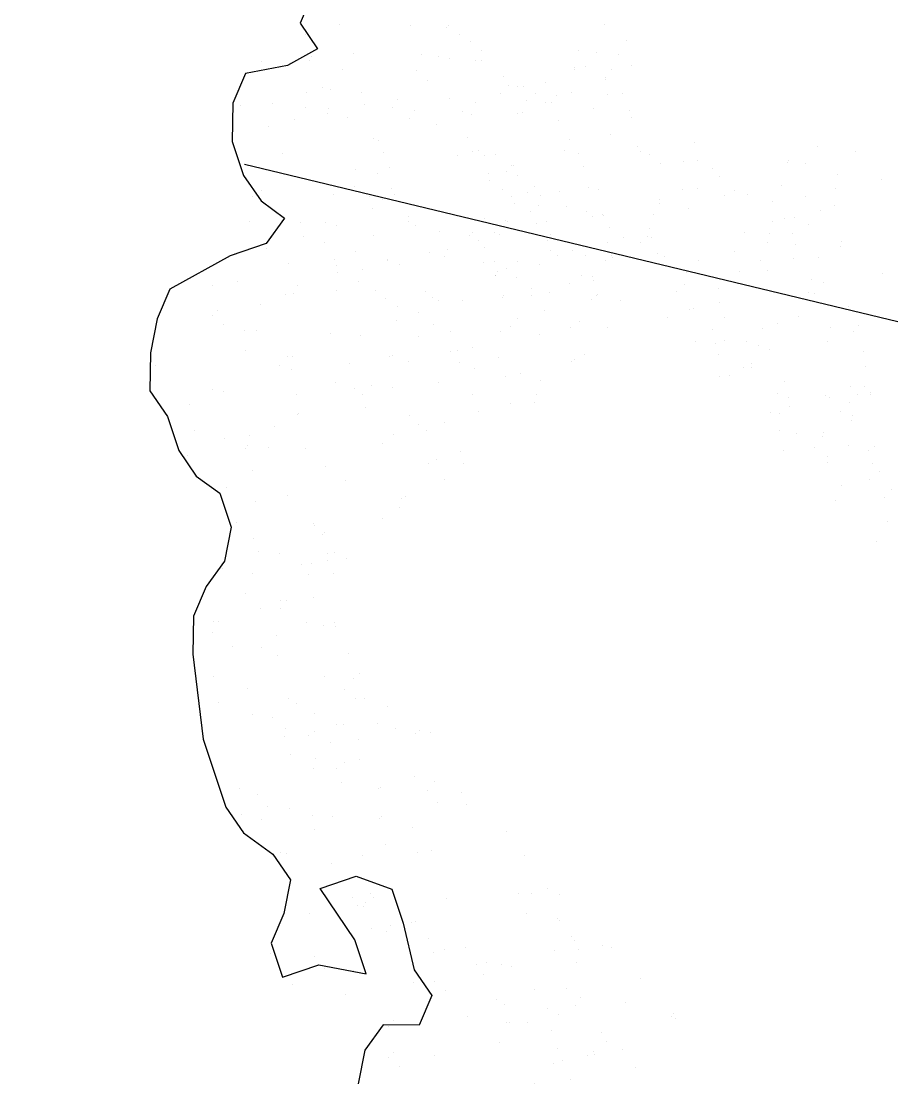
# Model space of a CAD drawing. Extents: x 671027 to 671614, y 802418 to 802669.
# Drawn here: x 671341.767 to 671342.807, y 802538.891 to 802540.161 of the extents above; entities that cross this region are included whole.
import ezdxf

# ---------------------------------------------------------------- set-up
doc = ezdxf.new("R2010")
doc.units = 0
for name, color, linetype in [('drip line', 7, 'Continuous'), ('fetcs malty hade', 8, 'Continuous'), ('shrubs-Gc', 7, 'Continuous')]:
    doc.layers.add(name, color=color, linetype=linetype)
pattern_1 = [(90, (0, 0), (-0.5, 0), [])]

# ---------------------------------------------------------------- blocks, each defined once
blk = doc.blocks.new('wt')
at = {"layer": 'fetcs malty hade', "color": 0}
for p, q in [((-0.18048, 0.85836, -0.01022), (-0.15742, 0.86549, -0.01022)), ((-0.15742, 0.86549, -0.01022), (-0.13093, 0.86884, -0.01022)), ((-0.14797, 0.86317, -0.01022), (-0.14797, 0.86317, -0.01022)), ((-0.13093, 0.86884, -0.01022), (-0.11182, 0.85861, -0.01022)), ((-0.20011, 0.84746, -0.01022), (-0.18048, 0.85836, -0.01022)), ((-0.11182, 0.85861, -0.01022), (-0.0873, 0.85328, -0.01022)), ((0.02893, 0.85532, -0.01022), (0.05542, 0.85866, -0.01022)), ((0.05542, 0.85866, -0.01022), (0.11525, 0.85779, -0.01022)), ((0.11525, 0.85779, -0.01022), (0.16428, 0.84713, -0.01022)), ((-0.0873, 0.85328, -0.01022), (-0.06819, 0.84305, -0.01022)), ((0.0093, 0.84441, -0.01022), (0.02893, 0.85532, -0.01022)), ((-0.21883, 0.80295, -0.01022), (-0.20011, 0.84746, -0.01022)), ((-0.1183, 0.8422, -0.01022), (-0.1183, 0.8422, -0.01022)), ((-0.08306, 0.84729, -0.01022), (-0.08306, 0.84729, -0.01022)), ((-0.06819, 0.84305, -0.01022), (-0.05449, 0.82792, -0.01022)), ((-0.00691, 0.82972, -0.01022), (0.0093, 0.84441, -0.01022)), ((0.0341, 0.84171, -0.01022), (0.0341, 0.84171, -0.01022)), ((0.04191, 0.84353, -0.01022), (0.04191, 0.84353, -0.01022)), ((0.07256, 0.84594, -0.01022), (0.07256, 0.84594, -0.01022)), ((0.09072, 0.84425, -0.01022), (0.09072, 0.84425, -0.01022)), ((0.16428, 0.84713, -0.01022), (0.18339, 0.8369, -0.01022)), ((-0.10014, 0.84051, -0.01022), (-0.10014, 0.84051, -0.01022)), ((0.03436, 0.83808, -0.01022), (0.03436, 0.83808, -0.01022)), ((0.15232, 0.83616, -0.01022), (0.15232, 0.83616, -0.01022)), ((0.17033, 0.83669, -0.01022), (0.17033, 0.83669, -0.01022)), ((0.18339, 0.8369, -0.01022), (0.20052, 0.81799, -0.01022)), ((-0.05449, 0.82792, -0.01022), (-0.02998, 0.82259, -0.01022)), ((-0.02998, 0.82259, -0.01022), (-0.00691, 0.82972, -0.01022)), ((-0.0021, 0.83138, -0.01022), (-0.0021, 0.83138, -0.01022)), ((0.05335, 0.83045, -0.01022), (0.05335, 0.83045, -0.01022)), ((0.24269, 0.81489, -0.01022), (0.26233, 0.8258, -0.01022)), ((0.26233, 0.8258, -0.01022), (0.28684, 0.82047, -0.01022)), ((0.26974, 0.82694, -0.01022), (0.26974, 0.82694, -0.01022)), ((-0.17846, 0.81986, -0.01022), (-0.17846, 0.81986, -0.01022)), ((-0.12738, 0.82502, -0.01022), (-0.12738, 0.82502, -0.01022)), ((-0.09193, 0.82084, -0.01022), (-0.09193, 0.82084, -0.01022)), ((-0.05802, 0.82263, -0.01022), (-0.05802, 0.82263, -0.01022)), ((0.08359, 0.82341, -0.01022), (0.08359, 0.82341, -0.01022)), ((0.10174, 0.82172, -0.01022), (0.10174, 0.82172, -0.01022)), ((0.15818, 0.824, -0.01022), (0.15818, 0.824, -0.01022)), ((0.17519, 0.82364, -0.01022), (0.17519, 0.82364, -0.01022)), ((0.28684, 0.82047, -0.01022), (0.28091, 0.79443, -0.01022)), ((-0.1996, 0.8173, -0.01022), (-0.1996, 0.8173, -0.01022)), ((-0.18145, 0.81561, -0.01022), (-0.18145, 0.81561, -0.01022)), ((-0.17139, 0.81287, -0.01022), (-0.17139, 0.81287, -0.01022)), ((-0.12501, 0.81789, -0.01022), (-0.12501, 0.81789, -0.01022)), ((-0.03308, 0.81828, -0.01022), (-0.03308, 0.81828, -0.01022)), ((0.00366, 0.81135, -0.01022), (0.00366, 0.81135, -0.01022)), ((0.01733, 0.81789, -0.01022), (0.01733, 0.81789, -0.01022)), ((0.16725, 0.81804, -0.01022), (0.16725, 0.81804, -0.01022)), ((0.19978, 0.81259, -0.01022), (0.19978, 0.81259, -0.01022)), ((0.20052, 0.81799, -0.01022), (0.21963, 0.80776, -0.01022)), ((0.21963, 0.80776, -0.01022), (0.24269, 0.81489, -0.01022)), ((0.29261, 0.81442, -0.01022), (0.29261, 0.81442, -0.01022)), ((-0.0857, 0.80489, -0.01022), (-0.0857, 0.80489, -0.01022)), ((-0.08341, 0.80648, -0.01022), (-0.08341, 0.80648, -0.01022)), ((-0.04611, 0.80355, -0.01022), (-0.04611, 0.80355, -0.01022)), ((-0.02067, 0.80814, -0.01022), (-0.02067, 0.80814, -0.01022)), ((-0.01111, 0.80549, -0.01022), (-0.01111, 0.80549, -0.01022)), ((0.02842, 0.80806, -0.01022), (0.02842, 0.80806, -0.01022)), ((0.05588, 0.81022, -0.01022), (0.05588, 0.81022, -0.01022)), ((0.10533, 0.80836, -0.01022), (0.10533, 0.80836, -0.01022)), ((0.20126, 0.80865, -0.01022), (0.20126, 0.80865, -0.01022)), ((-0.22476, 0.77692, -0.01022), (-0.21883, 0.80295, -0.01022)), ((-0.22001, 0.79953, -0.01022), (-0.22001, 0.79953, -0.01022)), ((-0.20018, 0.79956, -0.01022), (-0.20018, 0.79956, -0.01022)), ((-0.16595, 0.79854, -0.01022), (-0.16595, 0.79854, -0.01022)), ((-0.15196, 0.79938, -0.01022), (-0.15196, 0.79938, -0.01022)), ((-0.09246, 0.8029, -0.01022), (-0.09246, 0.8029, -0.01022)), ((-0.06755, 0.8032, -0.01022), (-0.06755, 0.8032, -0.01022)), ((0.04861, 0.79932, -0.01022), (0.04861, 0.79932, -0.01022)), ((0.06253, 0.79995, -0.01022), (0.06253, 0.79995, -0.01022)), ((0.11412, 0.80008, -0.01022), (0.11412, 0.80008, -0.01022)), ((0.11942, 0.80084, -0.01022), (0.11942, 0.80084, -0.01022)), ((0.13227, 0.7984, -0.01022), (0.13227, 0.7984, -0.01022)), ((0.17024, 0.80329, -0.01022), (0.17024, 0.80329, -0.01022)), ((0.24455, 0.7973, -0.01022), (0.24455, 0.7973, -0.01022)), ((0.27507, 0.79684, -0.01022), (0.27507, 0.79684, -0.01022)), ((-0.34442, 0.77866, -0.01022), (-0.32479, 0.78957, -0.01022)), ((-0.32479, 0.78957, -0.01022), (-0.2983, 0.79291, -0.01022)), ((-0.2983, 0.79291, -0.01022), (-0.27378, 0.78758, -0.01022)), ((-0.16501, 0.78992, -0.01022), (-0.16501, 0.78992, -0.01022)), ((-0.08275, 0.79034, -0.01022), (-0.08275, 0.79034, -0.01022)), ((-0.00811, 0.79073, -0.01022), (-0.00811, 0.79073, -0.01022)), ((0.02486, 0.7892, -0.01022), (0.02486, 0.7892, -0.01022)), ((0.02496, 0.79368, -0.01022), (0.02496, 0.79368, -0.01022)), ((0.03049, 0.79408, -0.01022), (0.03049, 0.79408, -0.01022)), ((0.09323, 0.79574, -0.01022), (0.09323, 0.79574, -0.01022)), ((0.0977, 0.79032, -0.01022), (0.0977, 0.79032, -0.01022)), ((0.28091, 0.79443, -0.01022), (0.29066, 0.76195, -0.01022)), ((0.28414, 0.79088, -0.01022), (0.28414, 0.79088, -0.01022)), ((-0.32286, 0.78418, -0.01022), (-0.32286, 0.78418, -0.01022)), ((0, 0, -0.01022), (-0.2813, 0.78617, -0.01022)), ((-0.27378, 0.78758, -0.01022), (-0.25467, 0.77735, -0.01022)), ((-0.25833, 0.78309, -0.01022), (-0.25833, 0.78309, -0.01022)), ((-0.24097, 0.78688, -0.01022), (-0.24097, 0.78688, -0.01022)), ((-0.18265, 0.78518, -0.01022), (-0.18265, 0.78518, -0.01022)), ((-0.09691, 0.78467, -0.01022), (-0.09691, 0.78467, -0.01022)), ((0.12056, 0.78418, -0.01022), (0.12056, 0.78418, -0.01022)), ((0.14395, 0.78322, -0.01022), (0.14395, 0.78322, -0.01022)), ((0.17643, 0.78754, -0.01022), (0.17643, 0.78754, -0.01022)), ((0.18635, 0.78698, -0.01022), (0.18635, 0.78698, -0.01022)), ((0.22793, 0.78774, -0.01022), (0.222, 0.76171, -0.01022)), ((0.26615, 0.76729, -0.01022), (0.22793, 0.78774, -0.01022)), ((-0.34693, 0.74885, -0.01022), (-0.34442, 0.77866, -0.01022)), ((-0.26158, 0.77626, -0.01022), (-0.26158, 0.77626, -0.01022)), ((-0.25467, 0.77735, -0.01022), (-0.24097, 0.76223, -0.01022)), ((-0.24097, 0.76223, -0.01022), (-0.22476, 0.77692, -0.01022)), ((-0.22102, 0.77693, -0.01022), (-0.22102, 0.77693, -0.01022)), ((-0.13924, 0.77711, -0.01022), (-0.13924, 0.77711, -0.01022)), ((-0.04758, 0.78071, -0.01022), (-0.04758, 0.78071, -0.01022)), ((0.00112, 0.77666, -0.01022), (0.00112, 0.77666, -0.01022)), ((0.04168, 0.77732, -0.01022), (0.04168, 0.77732, -0.01022)), ((0.10579, 0.77833, -0.01022), (0.10579, 0.77833, -0.01022)), ((0.11825, 0.78007, -0.01022), (0.11825, 0.78007, -0.01022)), ((0.13731, 0.78108, -0.01022), (0.13731, 0.78108, -0.01022)), ((0.2116, 0.77791, -0.01022), (0.2116, 0.77791, -0.01022)), ((0.30377, 0.77776, -0.01022), (0.30377, 0.77776, -0.01022)), ((0.34364, 0.76865, -0.01022), (0.36671, 0.77577, -0.01022)), ((-0.35194, 0.76667, -0.01022), (-0.35194, 0.76667, -0.01022)), ((-0.30595, 0.76654, -0.01022), (-0.30595, 0.76654, -0.01022)), ((-0.22819, 0.77277, -0.01022), (-0.22819, 0.77277, -0.01022)), ((-0.18769, 0.76735, -0.01022), (-0.18769, 0.76735, -0.01022)), ((-0.14443, 0.77068, -0.01022), (-0.14443, 0.77068, -0.01022)), ((-0.14416, 0.76705, -0.01022), (-0.14416, 0.76705, -0.01022)), ((-0.13533, 0.76895, -0.01022), (-0.13533, 0.76895, -0.01022)), ((-0.11717, 0.76726, -0.01022), (-0.11717, 0.76726, -0.01022)), ((-0.10407, 0.76747, -0.01022), (-0.10407, 0.76747, -0.01022)), ((-0.1036, 0.76771, -0.01022), (-0.1036, 0.76771, -0.01022)), ((0.00095, 0.76911, -0.01022), (0.00095, 0.76911, -0.01022)), ((0.00847, 0.77243, -0.01022), (0.00847, 0.77243, -0.01022)), ((0.02488, 0.77028, -0.01022), (0.02488, 0.77028, -0.01022)), ((0.08051, 0.76887, -0.01022), (0.08051, 0.76887, -0.01022)), ((0.12738, 0.76935, -0.01022), (0.12738, 0.76935, -0.01022)), ((0.14553, 0.76766, -0.01022), (0.14553, 0.76766, -0.01022)), ((0.17912, 0.77358, -0.01022), (0.17912, 0.77358, -0.01022)), ((0.29066, 0.76195, -0.01022), (0.26615, 0.76729, -0.01022)), ((0.28758, 0.77068, -0.01022), (0.28758, 0.77068, -0.01022)), ((0.32743, 0.75396, -0.01022), (0.34364, 0.76865, -0.01022)), ((-0.32168, 0.76242, -0.01022), (-0.32168, 0.76242, -0.01022)), ((-0.28612, 0.75882, -0.01022), (-0.28612, 0.75882, -0.01022)), ((-0.20885, 0.76287, -0.01022), (-0.20885, 0.76287, -0.01022)), ((-0.18799, 0.76158, -0.01022), (-0.18799, 0.76158, -0.01022)), ((-0.07901, 0.76491, -0.01022), (-0.07901, 0.76491, -0.01022)), ((-0.0262, 0.76513, -0.01022), (-0.0262, 0.76513, -0.01022)), ((-0.02534, 0.7647, -0.01022), (-0.02534, 0.7647, -0.01022)), ((-0.01791, 0.75974, -0.01022), (-0.01791, 0.75974, -0.01022)), ((0.04521, 0.76549, -0.01022), (0.04521, 0.76549, -0.01022)), ((0.11502, 0.76425, -0.01022), (0.11502, 0.76425, -0.01022)), ((0.11568, 0.75924, -0.01022), (0.11568, 0.75924, -0.01022)), ((0.1423, 0.76107, -0.01022), (0.1423, 0.76107, -0.01022)), ((0.15558, 0.76491, -0.01022), (0.15558, 0.76491, -0.01022)), ((0.222, 0.76171, -0.01022), (0.23373, 0.73791, -0.01022)), ((0.2365, 0.76552, -0.01022), (0.2365, 0.76552, -0.01022)), ((0.24281, 0.7628, -0.01022), (0.24281, 0.7628, -0.01022)), ((-0.23654, 0.7516, -0.01022), (-0.23654, 0.7516, -0.01022)), ((-0.19338, 0.75818, -0.01022), (-0.19338, 0.75818, -0.01022)), ((-0.06531, 0.75257, -0.01022), (-0.06531, 0.75257, -0.01022)), ((-0.01914, 0.75814, -0.01022), (-0.01914, 0.75814, -0.01022)), ((-0.00459, 0.75245, -0.01022), (-0.00459, 0.75245, -0.01022)), ((-0.00456, 0.7577, -0.01022), (-0.00456, 0.7577, -0.01022)), ((0.00025, 0.75805, -0.01022), (0.00025, 0.75805, -0.01022)), ((0.00983, 0.75507, -0.01022), (0.00983, 0.75507, -0.01022)), ((0.04424, 0.75776, -0.01022), (0.04424, 0.75776, -0.01022)), ((0.04665, 0.75771, -0.01022), (0.04665, 0.75771, -0.01022)), ((0.09122, 0.75591, -0.01022), (0.09122, 0.75591, -0.01022)), ((0.20814, 0.75549, -0.01022), (0.20814, 0.75549, -0.01022)), ((0.23514, 0.75291, -0.01022), (0.23514, 0.75291, -0.01022)), ((0.2379, 0.75157, -0.01022), (0.2379, 0.75157, -0.01022)), ((0.24128, 0.75694, -0.01022), (0.24128, 0.75694, -0.01022)), ((0.24357, 0.75853, -0.01022), (0.24357, 0.75853, -0.01022)), ((0.25943, 0.75525, -0.01022), (0.25943, 0.75525, -0.01022)), ((0.33033, 0.72904, -0.01022), (0.32743, 0.75396, -0.01022)), ((0.3504, 0.75312, -0.01022), (0.3504, 0.75312, -0.01022)), ((-0.35628, 0.72659, -0.01022), (-0.34693, 0.74885, -0.01022)), ((-0.3485, 0.74646, -0.01022), (-0.3485, 0.74646, -0.01022)), ((-0.30889, 0.74831, -0.01022), (-0.30889, 0.74831, -0.01022)), ((-0.22653, 0.75071, -0.01022), (-0.22653, 0.75071, -0.01022)), ((0.0003, 0.74465, -0.01022), (0.0003, 0.74465, -0.01022)), ((0.06655, 0.75016, -0.01022), (0.06655, 0.75016, -0.01022)), ((0.0811, 0.74447, -0.01022), (0.0811, 0.74447, -0.01022)), ((0.08471, 0.74847, -0.01022), (0.08471, 0.74847, -0.01022)), ((0.09829, 0.74892, -0.01022), (0.09829, 0.74892, -0.01022)), ((0.12743, 0.74957, -0.01022), (0.12743, 0.74957, -0.01022)), ((0.14115, 0.75076, -0.01022), (0.14115, 0.75076, -0.01022)), ((0.263, 0.74504, -0.01022), (0.263, 0.74504, -0.01022)), ((0.32556, 0.74628, -0.01022), (0.32556, 0.74628, -0.01022)), ((0.32926, 0.75056, -0.01022), (0.32926, 0.75056, -0.01022)), ((0.34741, 0.74887, -0.01022), (0.34741, 0.74887, -0.01022)), ((0.35747, 0.74612, -0.01022), (0.35747, 0.74612, -0.01022)), ((-0.39503, 0.72591, -0.01022), (-0.37539, 0.73682, -0.01022)), ((-0.37539, 0.73682, -0.01022), (-0.35628, 0.72659, -0.01022)), ((-0.32655, 0.73747, -0.01022), (-0.32655, 0.73747, -0.01022)), ((-0.31658, 0.7391, -0.01022), (-0.31658, 0.7391, -0.01022)), ((-0.15755, 0.7389, -0.01022), (-0.15755, 0.7389, -0.01022)), ((-0.12264, 0.73919, -0.01022), (-0.12264, 0.73919, -0.01022)), ((-0.05387, 0.73949, -0.01022), (-0.05387, 0.73949, -0.01022)), ((0.09926, 0.74278, -0.01022), (0.09926, 0.74278, -0.01022)), ((0.16211, 0.73833, -0.01022), (0.16211, 0.73833, -0.01022)), ((0.1626, 0.73994, -0.01022), (0.1626, 0.73994, -0.01022)), ((0.18275, 0.73935, -0.01022), (0.18275, 0.73935, -0.01022)), ((0.18398, 0.74095, -0.01022), (0.18398, 0.74095, -0.01022)), ((0.20213, 0.73926, -0.01022), (0.20213, 0.73926, -0.01022)), ((0.23373, 0.73791, -0.01022), (0.25824, 0.73258, -0.01022)), ((0.25857, 0.74154, -0.01022), (0.25857, 0.74154, -0.01022)), ((-0.36682, 0.73435, -0.01022), (-0.36682, 0.73435, -0.01022)), ((-0.35142, 0.73176, -0.01022), (-0.35142, 0.73176, -0.01022)), ((-0.34894, 0.733, -0.01022), (-0.34894, 0.733, -0.01022)), ((-0.2346, 0.73405, -0.01022), (-0.2346, 0.73405, -0.01022)), ((-0.22091, 0.73627, -0.01022), (-0.22091, 0.73627, -0.01022)), ((-0.20864, 0.73094, -0.01022), (-0.20864, 0.73094, -0.01022)), ((-0.20434, 0.72981, -0.01022), (-0.20434, 0.72981, -0.01022)), ((-0.19915, 0.72988, -0.01022), (-0.19915, 0.72988, -0.01022)), ((-0.18706, 0.73138, -0.01022), (-0.18706, 0.73138, -0.01022)), ((0.11772, 0.73543, -0.01022), (0.11772, 0.73543, -0.01022)), ((0.25824, 0.73258, -0.01022), (0.29159, 0.72836, -0.01022)), ((0.30017, 0.73013, -0.01022), (0.30017, 0.73013, -0.01022)), ((0.3107, 0.71813, -0.01022), (0.33033, 0.72904, -0.01022)), ((-0.32865, 0.72605, -0.01022), (-0.32865, 0.72605, -0.01022)), ((-0.31377, 0.72336, -0.01022), (-0.31377, 0.72336, -0.01022)), ((-0.31049, 0.72436, -0.01022), (-0.31049, 0.72436, -0.01022)), ((-0.25405, 0.72665, -0.01022), (-0.25405, 0.72665, -0.01022)), ((-0.23223, 0.72693, -0.01022), (-0.23223, 0.72693, -0.01022)), ((-0.13522, 0.7283, -0.01022), (-0.13522, 0.7283, -0.01022)), ((-0.11707, 0.72661, -0.01022), (-0.11707, 0.72661, -0.01022)), ((0.10659, 0.72694, -0.01022), (0.10659, 0.72694, -0.01022)), ((0.12206, 0.72302, -0.01022), (0.12206, 0.72302, -0.01022)), ((0.25804, 0.7236, -0.01022), (0.25804, 0.7236, -0.01022)), ((0.25812, 0.72648, -0.01022), (0.25812, 0.72648, -0.01022)), ((0.29159, 0.72836, -0.01022), (0.3107, 0.71813, -0.01022)), ((-0.32684, 0.72039, -0.01022), (-0.32684, 0.72039, -0.01022)), ((-0.21245, 0.71524, -0.01022), (-0.21245, 0.71524, -0.01022)), ((-0.19155, 0.7157, -0.01022), (-0.19155, 0.7157, -0.01022)), ((-0.15366, 0.71817, -0.01022), (-0.15366, 0.71817, -0.01022)), ((-0.11833, 0.71453, -0.01022), (-0.11833, 0.71453, -0.01022)), ((-0.11236, 0.72096, -0.01022), (-0.11236, 0.72096, -0.01022)), ((-0.10356, 0.72038, -0.01022), (-0.10356, 0.72038, -0.01022)), ((-0.02454, 0.71682, -0.01022), (-0.02454, 0.71682, -0.01022)), ((0.19228, 0.71896, -0.01022), (0.19228, 0.71896, -0.01022)), ((0.21043, 0.71727, -0.01022), (0.21043, 0.71727, -0.01022)), ((0.27053, 0.71634, -0.01022), (0.27053, 0.71634, -0.01022)), ((0.3014, 0.71514, -0.01022), (0.3014, 0.71514, -0.01022)), ((0.35249, 0.7203, -0.01022), (0.35249, 0.7203, -0.01022)), ((-0.3717, 0.70941, -0.01022), (-0.3717, 0.70941, -0.01022)), ((-0.33989, 0.71093, -0.01022), (-0.33989, 0.71093, -0.01022)), ((-0.30593, 0.71088, -0.01022), (-0.30593, 0.71088, -0.01022)), ((-0.26931, 0.70946, -0.01022), (-0.26931, 0.70946, -0.01022)), ((-0.25764, 0.71135, -0.01022), (-0.25764, 0.71135, -0.01022)), ((-0.19968, 0.71194, -0.01022), (-0.19968, 0.71194, -0.01022)), ((-0.07719, 0.71133, -0.01022), (-0.07719, 0.71133, -0.01022)), ((0.12525, 0.70674, -0.01022), (0.12525, 0.70674, -0.01022)), ((0.12692, 0.70997, -0.01022), (0.12692, 0.70997, -0.01022)), ((0.15723, 0.71339, -0.01022), (0.15723, 0.71339, -0.01022)), ((0.2098, 0.70719, -0.01022), (0.2098, 0.70719, -0.01022)), ((0.28099, 0.71396, -0.01022), (0.28099, 0.71396, -0.01022)), ((0.30847, 0.70815, -0.01022), (0.30847, 0.70815, -0.01022)), ((-0.35054, 0.70231, -0.01022), (-0.35054, 0.70231, -0.01022)), ((-0.32295, 0.69965, -0.01022), (-0.32295, 0.69965, -0.01022)), ((-0.24948, 0.70174, -0.01022), (-0.24948, 0.70174, -0.01022)), ((-0.24087, 0.70065, -0.01022), (-0.24087, 0.70065, -0.01022)), ((-0.22247, 0.70172, -0.01022), (-0.22247, 0.70172, -0.01022)), ((-0.18411, 0.70472, -0.01022), (-0.18411, 0.70472, -0.01022)), ((-0.13716, 0.69949, -0.01022), (-0.13716, 0.69949, -0.01022)), ((-0.11533, 0.69977, -0.01022), (-0.11533, 0.69977, -0.01022)), ((-0.08226, 0.70272, -0.01022), (-0.08226, 0.70272, -0.01022)), ((-0.03757, 0.70209, -0.01022), (-0.03757, 0.70209, -0.01022)), ((-0.03094, 0.70423, -0.01022), (-0.03094, 0.70423, -0.01022)), ((0.12795, 0.69938, -0.01022), (0.12795, 0.69938, -0.01022)), ((0.16209, 0.70034, -0.01022), (0.16209, 0.70034, -0.01022)), ((0.16786, 0.70588, -0.01022), (0.16786, 0.70588, -0.01022)), ((0.17692, 0.69992, -0.01022), (0.17692, 0.69992, -0.01022)), ((0.24434, 0.70075, -0.01022), (0.24434, 0.70075, -0.01022)), ((0.27945, 0.70572, -0.01022), (0.27945, 0.70572, -0.01022)), ((-0.31412, 0.69812, -0.01022), (-0.31412, 0.69812, -0.01022)), ((-0.28987, 0.69422, -0.01022), (-0.28987, 0.69422, -0.01022)), ((-0.26485, 0.69434, -0.01022), (-0.26485, 0.69434, -0.01022)), ((-0.24669, 0.69265, -0.01022), (-0.24669, 0.69265, -0.01022)), ((-0.20473, 0.6941, -0.01022), (-0.20473, 0.6941, -0.01022)), ((-0.20412, 0.69371, -0.01022), (-0.20412, 0.69371, -0.01022)), ((-0.17757, 0.69808, -0.01022), (-0.17757, 0.69808, -0.01022)), ((-0.16125, 0.6922, -0.01022), (-0.16125, 0.6922, -0.01022)), ((-0.13728, 0.69739, -0.01022), (-0.13728, 0.69739, -0.01022)), ((-0.03807, 0.69876, -0.01022), (-0.03807, 0.69876, -0.01022)), ((0.32791, 0.69466, -0.01022), (0.32791, 0.69466, -0.01022)), ((-0.28803, 0.69111, -0.01022), (-0.28803, 0.69111, -0.01022)), ((-0.27895, 0.68848, -0.01022), (-0.27895, 0.68848, -0.01022)), ((-0.26828, 0.68586, -0.01022), (-0.26828, 0.68586, -0.01022)), ((-0.25389, 0.68592, -0.01022), (-0.25389, 0.68592, -0.01022)), ((-0.20022, 0.68571, -0.01022), (-0.20022, 0.68571, -0.01022)), ((-0.17133, 0.69061, -0.01022), (-0.17133, 0.69061, -0.01022)), ((-0.13187, 0.68668, -0.01022), (-0.13187, 0.68668, -0.01022)), ((-0.09438, 0.68988, -0.01022), (-0.09438, 0.68988, -0.01022)), ((-0.0873, 0.68488, -0.01022), (-0.0873, 0.68488, -0.01022)), ((0.27951, 0.69112, -0.01022), (0.27951, 0.69112, -0.01022)), ((0.29232, 0.68486, -0.01022), (0.29232, 0.68486, -0.01022)), ((-0.3102, 0.67919, -0.01022), (-0.3102, 0.67919, -0.01022)), ((-0.24909, 0.68438, -0.01022), (-0.24909, 0.68438, -0.01022)), ((-0.14846, 0.67809, -0.01022), (-0.14846, 0.67809, -0.01022)), ((-0.08234, 0.67932, -0.01022), (-0.08234, 0.67932, -0.01022)), ((-0.0592, 0.68025, -0.01022), (-0.0592, 0.68025, -0.01022)), ((0.17188, 0.68209, -0.01022), (0.17188, 0.68209, -0.01022)), ((0.18036, 0.67972, -0.01022), (0.18036, 0.67972, -0.01022)), ((0.29215, 0.6773, -0.01022), (0.29215, 0.6773, -0.01022)), ((0.29967, 0.68063, -0.01022), (0.29967, 0.68063, -0.01022)), ((-0.31479, 0.67468, -0.01022), (-0.31479, 0.67468, -0.01022)), ((-0.23311, 0.67623, -0.01022), (-0.23311, 0.67623, -0.01022)), ((-0.22926, 0.67665, -0.01022), (-0.22926, 0.67665, -0.01022)), ((-0.22622, 0.67186, -0.01022), (-0.22622, 0.67186, -0.01022)), ((-0.16505, 0.67608, -0.01022), (-0.16505, 0.67608, -0.01022)), ((-0.06201, 0.67453, -0.01022), (-0.06201, 0.67453, -0.01022)), ((-0.04745, 0.67058, -0.01022), (-0.04745, 0.67058, -0.01022)), ((0.31863, 0.67305, -0.01022), (0.31863, 0.67305, -0.01022)), ((0.34859, 0.67424, -0.01022), (0.34859, 0.67424, -0.01022)), ((-0.30608, 0.66352, -0.01022), (-0.30608, 0.66352, -0.01022)), ((-0.30116, 0.66816, -0.01022), (-0.30116, 0.66816, -0.01022)), ((-0.20639, 0.66413, -0.01022), (-0.20639, 0.66413, -0.01022)), ((-0.17968, 0.66943, -0.01022), (-0.17968, 0.66943, -0.01022)), ((-0.17459, 0.66566, -0.01022), (-0.17459, 0.66566, -0.01022)), ((-0.15578, 0.66659, -0.01022), (-0.15578, 0.66659, -0.01022)), ((-0.11522, 0.66725, -0.01022), (-0.11522, 0.66725, -0.01022)), ((-0.08723, 0.66655, -0.01022), (-0.08723, 0.66655, -0.01022)), ((0.29426, 0.66731, -0.01022), (0.29426, 0.66731, -0.01022)), ((0.32254, 0.66811, -0.01022), (0.32254, 0.66811, -0.01022)), ((0.33508, 0.66824, -0.01022), (0.33508, 0.66824, -0.01022)), ((0.33544, 0.66596, -0.01022), (0.33544, 0.66596, -0.01022)), ((-0.36558, 0.66035, -0.01022), (-0.36558, 0.66035, -0.01022)), ((-0.33375, 0.65975, -0.01022), (-0.33375, 0.65975, -0.01022)), ((-0.22039, 0.65554, -0.01022), (-0.22039, 0.65554, -0.01022)), ((-0.17253, 0.66161, -0.01022), (-0.17253, 0.66161, -0.01022)), ((-0.15008, 0.65554, -0.01022), (-0.15008, 0.65554, -0.01022)), ((-0.13615, 0.65705, -0.01022), (-0.13615, 0.65705, -0.01022)), ((-0.06578, 0.65703, -0.01022), (-0.06578, 0.65703, -0.01022)), ((-0.05716, 0.65644, -0.01022), (-0.05716, 0.65644, -0.01022)), ((0.29663, 0.66019, -0.01022), (0.29663, 0.66019, -0.01022)), ((-0.34424, 0.65451, -0.01022), (-0.34424, 0.65451, -0.01022)), ((-0.32609, 0.65282, -0.01022), (-0.32609, 0.65282, -0.01022)), ((-0.29456, 0.64959, -0.01022), (-0.29456, 0.64959, -0.01022)), ((-0.20684, 0.65147, -0.01022), (-0.20684, 0.65147, -0.01022)), ((-0.20223, 0.65385, -0.01022), (-0.20223, 0.65385, -0.01022)), ((-0.13602, 0.65222, -0.01022), (-0.13602, 0.65222, -0.01022)), ((-0.12728, 0.65124, -0.01022), (-0.12728, 0.65124, -0.01022)), ((0.20202, 0.65365, -0.01022), (0.20202, 0.65365, -0.01022)), ((0.24643, 0.65011, -0.01022), (0.24643, 0.65011, -0.01022)), ((0.33653, 0.65328, -0.01022), (0.33653, 0.65328, -0.01022)), ((0.37985, 0.65291, -0.01022), (0.37985, 0.65291, -0.01022)), ((-0.34182, 0.64309, -0.01022), (-0.34182, 0.64309, -0.01022)), ((-0.1707, 0.64492, -0.01022), (-0.1707, 0.64492, -0.01022)), ((-0.1373, 0.64143, -0.01022), (-0.1373, 0.64143, -0.01022)), ((-0.12248, 0.64132, -0.01022), (-0.12248, 0.64132, -0.01022)), ((-0.1042, 0.64473, -0.01022), (-0.1042, 0.64473, -0.01022)), ((-0.09211, 0.6416, -0.01022), (-0.09211, 0.6416, -0.01022)), ((0.22011, 0.64303, -0.01022), (0.22011, 0.64303, -0.01022)), ((0.24695, 0.64108, -0.01022), (0.24695, 0.64108, -0.01022)), ((0.26107, 0.64593, -0.01022), (0.26107, 0.64593, -0.01022)), ((0.31394, 0.64582, -0.01022), (0.31394, 0.64582, -0.01022)), ((-0.36264, 0.63369, -0.01022), (-0.36264, 0.63369, -0.01022)), ((-0.36127, 0.63569, -0.01022), (-0.36127, 0.63569, -0.01022)), ((-0.33945, 0.63597, -0.01022), (-0.33945, 0.63597, -0.01022)), ((-0.31156, 0.63884, -0.01022), (-0.31156, 0.63884, -0.01022)), ((-0.2717, 0.63707, -0.01022), (-0.2717, 0.63707, -0.01022)), ((-0.21686, 0.63259, -0.01022), (-0.21686, 0.63259, -0.01022)), ((-0.21506, 0.6352, -0.01022), (-0.21506, 0.6352, -0.01022)), ((0.32863, 0.63862, -0.01022), (0.32863, 0.63862, -0.01022)), ((0.34426, 0.63774, -0.01022), (0.34426, 0.63774, -0.01022)), ((0.35722, 0.63447, -0.01022), (0.35722, 0.63447, -0.01022)), ((0.36682, 0.63818, -0.01022), (0.36682, 0.63818, -0.01022)), ((-0.35557, 0.6267, -0.01022), (-0.35557, 0.6267, -0.01022)), ((-0.30169, 0.63064, -0.01022), (-0.30169, 0.63064, -0.01022)), ((-0.28354, 0.62895, -0.01022), (-0.28354, 0.62895, -0.01022)), ((-0.27348, 0.62621, -0.01022), (-0.27348, 0.62621, -0.01022)), ((-0.21078, 0.62942, -0.01022), (-0.21078, 0.62942, -0.01022)), ((-0.20582, 0.62524, -0.01022), (-0.20582, 0.62524, -0.01022)), ((-0.19523, 0.62747, -0.01022), (-0.19523, 0.62747, -0.01022)), ((0.24527, 0.62934, -0.01022), (0.24527, 0.62934, -0.01022)), ((0.26666, 0.62502, -0.01022), (0.26666, 0.62502, -0.01022)), ((0.28855, 0.62967, -0.01022), (0.28855, 0.62967, -0.01022)), ((0.3337, 0.63145, -0.01022), (0.3337, 0.63145, -0.01022)), ((0.36538, 0.63168, -0.01022), (0.36538, 0.63168, -0.01022)), ((0.37943, 0.6281, -0.01022), (0.37943, 0.6281, -0.01022)), ((-0.34985, 0.61958, -0.01022), (-0.34985, 0.61958, -0.01022)), ((-0.33646, 0.61751, -0.01022), (-0.33646, 0.61751, -0.01022)), ((-0.3069, 0.62097, -0.01022), (-0.3069, 0.62097, -0.01022)), ((-0.29877, 0.62474, -0.01022), (-0.29877, 0.62474, -0.01022)), ((-0.27356, 0.62211, -0.01022), (-0.27356, 0.62211, -0.01022)), ((-0.26988, 0.61872, -0.01022), (-0.26988, 0.61872, -0.01022)), ((-0.22555, 0.62357, -0.01022), (-0.22555, 0.62357, -0.01022)), ((-0.19529, 0.61932, -0.01022), (-0.19529, 0.61932, -0.01022)), ((-0.18779, 0.61823, -0.01022), (-0.18779, 0.61823, -0.01022)), ((-0.1855, 0.61983, -0.01022), (-0.1855, 0.61983, -0.01022)), ((-0.18505, 0.61998, -0.01022), (-0.18505, 0.61998, -0.01022)), ((-0.14565, 0.62026, -0.01022), (-0.14565, 0.62026, -0.01022)), ((-0.12829, 0.62405, -0.01022), (-0.12829, 0.62405, -0.01022)), ((-0.11423, 0.62074, -0.01022), (-0.11423, 0.62074, -0.01022)), ((-0.09502, 0.61892, -0.01022), (-0.09502, 0.61892, -0.01022)), ((0.24991, 0.62174, -0.01022), (0.24991, 0.62174, -0.01022)), ((0.26825, 0.62342, -0.01022), (0.26825, 0.62342, -0.01022)), ((0.31561, 0.62388, -0.01022), (0.31561, 0.62388, -0.01022)), ((0.32864, 0.61897, -0.01022), (0.32864, 0.61897, -0.01022)), ((-0.34279, 0.61259, -0.01022), (-0.34279, 0.61259, -0.01022)), ((-0.33613, 0.61321, -0.01022), (-0.33613, 0.61321, -0.01022)), ((-0.26926, 0.61089, -0.01022), (-0.26926, 0.61089, -0.01022)), ((-0.2569, 0.61727, -0.01022), (-0.2569, 0.61727, -0.01022)), ((-0.25172, 0.61703, -0.01022), (-0.25172, 0.61703, -0.01022)), ((-0.21555, 0.61722, -0.01022), (-0.21555, 0.61722, -0.01022)), ((-0.21345, 0.6141, -0.01022), (-0.21345, 0.6141, -0.01022)), ((-0.18948, 0.61176, -0.01022), (-0.18948, 0.61176, -0.01022)), ((-0.17065, 0.6156, -0.01022), (-0.17065, 0.6156, -0.01022)), ((-0.16964, 0.61654, -0.01022), (-0.16964, 0.61654, -0.01022)), ((-0.14891, 0.61343, -0.01022), (-0.14891, 0.61343, -0.01022)), ((0.28032, 0.61668, -0.01022), (0.28032, 0.61668, -0.01022)), ((0.28286, 0.61444, -0.01022), (0.28286, 0.61444, -0.01022)), ((0.28952, 0.6125, -0.01022), (0.28952, 0.6125, -0.01022)), ((0.29847, 0.61499, -0.01022), (0.29847, 0.61499, -0.01022)), ((0.32342, 0.61511, -0.01022), (0.32342, 0.61511, -0.01022)), ((0.36384, 0.61392, -0.01022), (0.36384, 0.61392, -0.01022)), ((-0.31134, 0.60275, -0.01022), (-0.31134, 0.60275, -0.01022)), ((-0.25709, 0.60461, -0.01022), (-0.25709, 0.60461, -0.01022)), ((-0.24438, 0.60853, -0.01022), (-0.24438, 0.60853, -0.01022)), ((-0.23894, 0.60292, -0.01022), (-0.23894, 0.60292, -0.01022)), ((-0.22255, 0.60881, -0.01022), (-0.22255, 0.60881, -0.01022)), ((-0.22173, 0.60764, -0.01022), (-0.22173, 0.60764, -0.01022)), ((-0.19327, 0.60371, -0.01022), (-0.19327, 0.60371, -0.01022)), ((-0.1825, 0.60521, -0.01022), (-0.1825, 0.60521, -0.01022)), ((-0.15369, 0.60791, -0.01022), (-0.15369, 0.60791, -0.01022)), ((-0.11551, 0.60994, -0.01022), (-0.11551, 0.60994, -0.01022)), ((0.34918, 0.60269, -0.01022), (0.34918, 0.60269, -0.01022)), ((0.36154, 0.60981, -0.01022), (0.36154, 0.60981, -0.01022)), ((0.36381, 0.60933, -0.01022), (0.36381, 0.60933, -0.01022)), ((-0.32335, 0.5991, -0.01022), (-0.32335, 0.5991, -0.01022)), ((-0.3167, 0.59669, -0.01022), (-0.3167, 0.59669, -0.01022)), ((-0.26053, 0.60041, -0.01022), (-0.26053, 0.60041, -0.01022)), ((-0.26026, 0.59898, -0.01022), (-0.26026, 0.59898, -0.01022)), ((-0.25334, 0.59702, -0.01022), (-0.25334, 0.59702, -0.01022)), ((-0.23409, 0.60126, -0.01022), (-0.23409, 0.60126, -0.01022)), ((-0.17344, 0.59599, -0.01022), (-0.17344, 0.59599, -0.01022)), ((-0.16904, 0.59661, -0.01022), (-0.16904, 0.59661, -0.01022)), ((-0.10865, 0.59641, -0.01022), (-0.10865, 0.59641, -0.01022)), ((-0.09952, 0.59997, -0.01022), (-0.09952, 0.59997, -0.01022)), ((-0.09388, 0.60226, -0.01022), (-0.09388, 0.60226, -0.01022)), ((0.2885, 0.59523, -0.01022), (0.2885, 0.59523, -0.01022)), ((0.35549, 0.59997, -0.01022), (0.35549, 0.59997, -0.01022)), ((-0.31502, 0.59066, -0.01022), (-0.31502, 0.59066, -0.01022)), ((-0.29687, 0.58897, -0.01022), (-0.29687, 0.58897, -0.01022)), ((-0.29625, 0.59275, -0.01022), (-0.29625, 0.59275, -0.01022)), ((-0.24043, 0.59125, -0.01022), (-0.24043, 0.59125, -0.01022)), ((-0.22752, 0.59065, -0.01022), (-0.22752, 0.59065, -0.01022)), ((-0.18956, 0.58836, -0.01022), (-0.18956, 0.58836, -0.01022)), ((-0.15739, 0.58829, -0.01022), (-0.15739, 0.58829, -0.01022)), ((-0.1409, 0.5938, -0.01022), (-0.1409, 0.5938, -0.01022)), ((0.29058, 0.58956, -0.01022), (0.29058, 0.58956, -0.01022)), ((0.36267, 0.58944, -0.01022), (0.36267, 0.58944, -0.01022)), ((-0.31467, 0.58602, -0.01022), (-0.31467, 0.58602, -0.01022)), ((-0.30442, 0.58548, -0.01022), (-0.30442, 0.58548, -0.01022)), ((-0.24431, 0.586, -0.01022), (-0.24431, 0.586, -0.01022)), ((-0.23742, 0.58229, -0.01022), (-0.23742, 0.58229, -0.01022)), ((-0.23047, 0.5845, -0.01022), (-0.23047, 0.5845, -0.01022)), ((-0.21927, 0.5806, -0.01022), (-0.21927, 0.5806, -0.01022)), ((-0.21866, 0.58757, -0.01022), (-0.21866, 0.58757, -0.01022)), ((-0.20569, 0.58106, -0.01022), (-0.20569, 0.58106, -0.01022)), ((-0.16922, 0.58357, -0.01022), (-0.16922, 0.58357, -0.01022)), ((0.3301, 0.58382, -0.01022), (0.3301, 0.58382, -0.01022)), ((0.37628, 0.58159, -0.01022), (0.37628, 0.58159, -0.01022)), ((-0.30873, 0.57819, -0.01022), (-0.30873, 0.57819, -0.01022)), ((-0.20952, 0.57853, -0.01022), (-0.20952, 0.57853, -0.01022)), ((-0.19883, 0.57984, -0.01022), (-0.19883, 0.57984, -0.01022)), ((-0.19445, 0.57559, -0.01022), (-0.19445, 0.57559, -0.01022)), ((-0.12, 0.57308, -0.01022), (-0.12, 0.57308, -0.01022)), ((-0.31582, 0.5704, -0.01022), (-0.31582, 0.5704, -0.01022)), ((-0.30216, 0.57225, -0.01022), (-0.30216, 0.57225, -0.01022)), ((-0.30113, 0.56781, -0.01022), (-0.30113, 0.56781, -0.01022)), ((-0.23874, 0.56893, -0.01022), (-0.23874, 0.56893, -0.01022)), ((-0.17434, 0.56889, -0.01022), (-0.17434, 0.56889, -0.01022)), ((-0.14337, 0.57182, -0.01022), (-0.14337, 0.57182, -0.01022)), ((-0.12123, 0.57148, -0.01022), (-0.12123, 0.57148, -0.01022)), ((0.31481, 0.57136, -0.01022), (0.31481, 0.57136, -0.01022)), ((-0.30574, 0.56419, -0.01022), (-0.30574, 0.56419, -0.01022)), ((-0.28853, 0.56422, -0.01022), (-0.28853, 0.56422, -0.01022)), ((-0.27449, 0.55819, -0.01022), (-0.27449, 0.55819, -0.01022)), ((-0.26699, 0.56261, -0.01022), (-0.26699, 0.56261, -0.01022)), ((-0.22771, 0.56504, -0.01022), (-0.22771, 0.56504, -0.01022)), ((-0.19673, 0.56442, -0.01022), (-0.19673, 0.56442, -0.01022)), ((-0.17891, 0.56014, -0.01022), (-0.17891, 0.56014, -0.01022)), ((-0.14725, 0.56513, -0.01022), (-0.14725, 0.56513, -0.01022)), ((-0.12354, 0.56409, -0.01022), (-0.12354, 0.56409, -0.01022)), ((-0.30682, 0.55302, -0.01022), (-0.30682, 0.55302, -0.01022)), ((-0.26414, 0.55278, -0.01022), (-0.26414, 0.55278, -0.01022)), ((-0.22285, 0.55199, -0.01022), (-0.22285, 0.55199, -0.01022)), ((-0.19254, 0.55541, -0.01022), (-0.19254, 0.55541, -0.01022)), ((-0.17734, 0.55266, -0.01022), (-0.17734, 0.55266, -0.01022)), ((-0.17463, 0.55181, -0.01022), (-0.17463, 0.55181, -0.01022)), ((-0.16348, 0.55112, -0.01022), (-0.16348, 0.55112, -0.01022)), ((-0.16156, 0.55479, -0.01022), (-0.16156, 0.55479, -0.01022)), ((0.34107, 0.55149, -0.01022), (0.34107, 0.55149, -0.01022)), ((0.34336, 0.55308, -0.01022), (0.34336, 0.55308, -0.01022)), ((-0.33554, 0.54529, -0.01022), (-0.33554, 0.54529, -0.01022)), ((-0.32417, 0.54923, -0.01022), (-0.32417, 0.54923, -0.01022)), ((-0.32301, 0.54962, -0.01022), (-0.32301, 0.54962, -0.01022)), ((-0.25466, 0.55046, -0.01022), (-0.25466, 0.55046, -0.01022)), ((-0.23932, 0.54855, -0.01022), (-0.23932, 0.54855, -0.01022)), ((-0.21931, 0.54784, -0.01022), (-0.21931, 0.54784, -0.01022)), ((-0.16445, 0.55003, -0.01022), (-0.16445, 0.55003, -0.01022)), ((-0.1406, 0.54572, -0.01022), (-0.1406, 0.54572, -0.01022)), ((0.34476, 0.55011, -0.01022), (0.34476, 0.55011, -0.01022)), ((-0.32408, 0.54162, -0.01022), (-0.32408, 0.54162, -0.01022)), ((-0.29403, 0.53891, -0.01022), (-0.29403, 0.53891, -0.01022)), ((-0.23731, 0.54164, -0.01022), (-0.23731, 0.54164, -0.01022)), ((-0.21949, 0.54083, -0.01022), (-0.21949, 0.54083, -0.01022)), ((-0.21916, 0.53995, -0.01022), (-0.21916, 0.53995, -0.01022)), ((-0.21027, 0.53682, -0.01022), (-0.21027, 0.53682, -0.01022)), ((-0.20006, 0.53949, -0.01022), (-0.20006, 0.53949, -0.01022)), ((-0.19037, 0.53793, -0.01022), (-0.19037, 0.53793, -0.01022)), ((-0.18884, 0.53703, -0.01022), (-0.18884, 0.53703, -0.01022)), ((-0.18768, 0.54236, -0.01022), (-0.18768, 0.54236, -0.01022)), ((-0.33276, 0.5326, -0.01022), (-0.33276, 0.5326, -0.01022)), ((-0.31455, 0.52858, -0.01022), (-0.31455, 0.52858, -0.01022)), ((-0.31335, 0.52875, -0.01022), (-0.31335, 0.52875, -0.01022)), ((-0.30251, 0.52836, -0.01022), (-0.30251, 0.52836, -0.01022)), ((-0.2747, 0.52901, -0.01022), (-0.2747, 0.52901, -0.01022)), ((-0.15869, 0.53505, -0.01022), (-0.15869, 0.53505, -0.01022)), ((-0.35196, 0.52496, -0.01022), (-0.35196, 0.52496, -0.01022)), ((-0.31997, 0.5234, -0.01022), (-0.31997, 0.5234, -0.01022)), ((-0.20224, 0.52796, -0.01022), (-0.20224, 0.52796, -0.01022)), ((-0.32977, 0.51785, -0.01022), (-0.32977, 0.51785, -0.01022)), ((-0.30239, 0.51774, -0.01022), (-0.30239, 0.51774, -0.01022)), ((-0.28972, 0.51425, -0.01022), (-0.28972, 0.51425, -0.01022)), ((-0.28479, 0.51377, -0.01022), (-0.28479, 0.51377, -0.01022)), ((-0.19752, 0.51635, -0.01022), (-0.19752, 0.51635, -0.01022)), ((-0.3391, 0.51103, -0.01022), (-0.3391, 0.51103, -0.01022)), ((-0.32095, 0.50934, -0.01022), (-0.32095, 0.50934, -0.01022)), ((-0.26451, 0.51162, -0.01022), (-0.26451, 0.51162, -0.01022)), ((-0.26073, 0.50943, -0.01022), (-0.26073, 0.50943, -0.01022)), ((-0.20673, 0.50901, -0.01022), (-0.20673, 0.50901, -0.01022)), ((-0.2011, 0.5113, -0.01022), (-0.2011, 0.5113, -0.01022)), ((-0.20029, 0.50871, -0.01022), (-0.20029, 0.50871, -0.01022)), ((-0.25782, 0.50385, -0.01022), (-0.25782, 0.50385, -0.01022)), ((-0.22555, 0.4998, -0.01022), (-0.22555, 0.4998, -0.01022)), ((-0.22291, 0.50021, -0.01022), (-0.22291, 0.50021, -0.01022)), ((-0.21587, 0.50544, -0.01022), (-0.21587, 0.50544, -0.01022)), ((-0.18849, 0.50533, -0.01022), (-0.18849, 0.50533, -0.01022)), ((-0.18561, 0.50119, -0.01022), (-0.18561, 0.50119, -0.01022)), ((-0.14331, 0.50348, -0.01022), (-0.14331, 0.50348, -0.01022)), ((-0.25075, 0.49686, -0.01022), (-0.25075, 0.49686, -0.01022)), ((-0.1605, 0.49515, -0.01022), (-0.1605, 0.49515, -0.01022)), ((-0.17283, 0.48709, -0.01022), (-0.17283, 0.48709, -0.01022)), ((-0.16506, 0.48889, -0.01022), (-0.16506, 0.48889, -0.01022)), ((-0.14762, 0.48446, -0.01022), (-0.14762, 0.48446, -0.01022)), ((-0.1469, 0.4872, -0.01022), (-0.1469, 0.4872, -0.01022)), ((-0.12466, 0.48587, -0.01022), (-0.12466, 0.48587, -0.01022)), ((-0.25059, 0.48085, -0.01022), (-0.25059, 0.48085, -0.01022)), ((-0.23131, 0.48337, -0.01022), (-0.23131, 0.48337, -0.01022)), ((-0.21731, 0.4806, -0.01022), (-0.21731, 0.4806, -0.01022)), ((-0.18051, 0.47787, -0.01022), (-0.18051, 0.47787, -0.01022)), ((-0.26305, 0.47139, -0.01022), (-0.26305, 0.47139, -0.01022)), ((-0.24996, 0.47086, -0.01022), (-0.24996, 0.47086, -0.01022)), ((-0.23076, 0.47313, -0.01022), (-0.23076, 0.47313, -0.01022)), ((-0.13162, 0.47262, -0.01022), (-0.13162, 0.47262, -0.01022)), ((-0.12152, 0.472, -0.01022), (-0.12152, 0.472, -0.01022)), ((-0.11346, 0.47093, -0.01022), (-0.11346, 0.47093, -0.01022)), ((-0.09811, 0.47181, -0.01022), (-0.09811, 0.47181, -0.01022)), ((-0.15955, 0.46545, -0.01022), (-0.15955, 0.46545, -0.01022)), ((-0.14944, 0.46617, -0.01022), (-0.14944, 0.46617, -0.01022)), ((-0.13871, 0.46366, -0.01022), (-0.13871, 0.46366, -0.01022)), ((-0.1227, 0.46537, -0.01022), (-0.1227, 0.46537, -0.01022)), ((-0.09815, 0.46433, -0.01022), (-0.09815, 0.46433, -0.01022)), ((-0.24357, 0.4612, -0.01022), (-0.24357, 0.4612, -0.01022)), ((-0.23718, 0.45675, -0.01022), (-0.23718, 0.45675, -0.01022)), ((-0.22378, 0.45468, -0.01022), (-0.22378, 0.45468, -0.01022)), ((-0.10287, 0.45439, -0.01022), (-0.10287, 0.45439, -0.01022)), ((-0.2263, 0.44737, -0.01022), (-0.2263, 0.44737, -0.01022)), ((-0.18433, 0.45201, -0.01022), (-0.18433, 0.45201, -0.01022)), ((-0.16986, 0.44965, -0.01022), (-0.16986, 0.44965, -0.01022)), ((-0.1206, 0.45009, -0.01022), (-0.1206, 0.45009, -0.01022)), ((-0.1047, 0.4487, -0.01022), (-0.1047, 0.4487, -0.01022)), ((-0.10244, 0.4484, -0.01022), (-0.10244, 0.4484, -0.01022)), ((-0.19671, 0.44307, -0.01022), (-0.19671, 0.44307, -0.01022)), ((-0.11705, 0.44232, -0.01022), (-0.11705, 0.44232, -0.01022)), ((-0.06952, 0.43906, -0.01022), (-0.06952, 0.43906, -0.01022)), ((-0.2229, 0.43814, -0.01022), (-0.2229, 0.43814, -0.01022)), ((-0.17576, 0.43474, -0.01022), (-0.17576, 0.43474, -0.01022)), ((-0.12826, 0.43824, -0.01022), (-0.12826, 0.43824, -0.01022)), ((-0.11351, 0.43487, -0.01022), (-0.11351, 0.43487, -0.01022)), ((-0.08188, 0.43268, -0.01022), (-0.08188, 0.43268, -0.01022)), ((-0.06806, 0.43248, -0.01022), (-0.06806, 0.43248, -0.01022)), ((-0.05636, 0.43378, -0.01022), (-0.05636, 0.43378, -0.01022)), ((-0.04221, 0.43284, -0.01022), (-0.04221, 0.43284, -0.01022)), ((-0.1937, 0.4265, -0.01022), (-0.1937, 0.4265, -0.01022)), ((-0.18773, 0.42851, -0.01022), (-0.18773, 0.42851, -0.01022)), ((-0.16817, 0.43059, -0.01022), (-0.16817, 0.43059, -0.01022)), ((-0.13092, 0.4276, -0.01022), (-0.13092, 0.4276, -0.01022)), ((-0.09007, 0.42677, -0.01022), (-0.09007, 0.42677, -0.01022)), ((-0.07834, 0.42524, -0.01022), (-0.07834, 0.42524, -0.01022)), ((-0.07191, 0.42508, -0.01022), (-0.07191, 0.42508, -0.01022)), ((-0.21593, 0.42168, -0.01022), (-0.21593, 0.42168, -0.01022)), ((-0.202, 0.42319, -0.01022), (-0.202, 0.42319, -0.01022)), ((-0.05297, 0.42249, -0.01022), (-0.05297, 0.42249, -0.01022)), ((-0.22642, 0.41432, -0.01022), (-0.22642, 0.41432, -0.01022)), ((-0.20347, 0.41463, -0.01022), (-0.20347, 0.41463, -0.01022)), ((-0.19256, 0.40984, -0.01022), (-0.19256, 0.40984, -0.01022)), ((-0.17492, 0.41158, -0.01022), (-0.17492, 0.41158, -0.01022)), ((-0.13436, 0.41224, -0.01022), (-0.13436, 0.41224, -0.01022)), ((-0.04201, 0.41102, -0.01022), (-0.04201, 0.41102, -0.01022)), ((-0.24299, 0.40714, -0.01022), (-0.24299, 0.40714, -0.01022)), ((-0.24218, 0.40828, -0.01022), (-0.24218, 0.40828, -0.01022)), ((-0.20314, 0.40757, -0.01022), (-0.20314, 0.40757, -0.01022)), ((-0.18409, 0.40886, -0.01022), (-0.18409, 0.40886, -0.01022)), ((-0.14995, 0.40367, -0.01022), (-0.14995, 0.40367, -0.01022)), ((-0.05127, 0.40343, -0.01022), (-0.05127, 0.40343, -0.01022)), ((-0.04867, 0.40427, -0.01022), (-0.04867, 0.40427, -0.01022)), ((-0.03457, 0.4023, -0.01022), (-0.03457, 0.4023, -0.01022)), ((-0.03051, 0.40258, -0.01022), (-0.03051, 0.40258, -0.01022)), ((-0.23977, 0.39614, -0.01022), (-0.23977, 0.39614, -0.01022)), ((-0.21702, 0.39833, -0.01022), (-0.21702, 0.39833, -0.01022)), ((-0.19768, 0.39852, -0.01022), (-0.19768, 0.39852, -0.01022)), ((-0.15899, 0.40009, -0.01022), (-0.15899, 0.40009, -0.01022)), ((-0.14892, 0.39923, -0.01022), (-0.14892, 0.39923, -0.01022)), ((-0.07681, 0.39934, -0.01022), (-0.07681, 0.39934, -0.01022)), ((-0.0755, 0.39646, -0.01022), (-0.0755, 0.39646, -0.01022)), ((-0.01358, 0.39499, -0.01022), (-0.01358, 0.39499, -0.01022)), ((-0.00302, 0.40016, -0.01022), (-0.00302, 0.40016, -0.01022)), ((-0.20619, 0.38923, -0.01022), (-0.20619, 0.38923, -0.01022)), ((-0.17379, 0.39366, -0.01022), (-0.17379, 0.39366, -0.01022)), ((-0.15563, 0.39197, -0.01022), (-0.15563, 0.39197, -0.01022)), ((-0.12382, 0.39046, -0.01022), (-0.12382, 0.39046, -0.01022)), ((-0.11478, 0.39403, -0.01022), (-0.11478, 0.39403, -0.01022)), ((-0.06466, 0.38983, -0.01022), (-0.06466, 0.38983, -0.01022)), ((-0.04033, 0.38683, -0.01022), (-0.04033, 0.38683, -0.01022)), ((-0.25089, 0.38612, -0.01022), (-0.25089, 0.38612, -0.01022)), ((-0.08185, 0.3815, -0.01022), (-0.08185, 0.3815, -0.01022)), ((-0.07065, 0.38341, -0.01022), (-0.07065, 0.38341, -0.01022)), ((-0.06151, 0.38164, -0.01022), (-0.06151, 0.38164, -0.01022)), ((-0.0576, 0.38284, -0.01022), (-0.0576, 0.38284, -0.01022)), ((-0.22991, 0.37441, -0.01022), (-0.22991, 0.37441, -0.01022)), ((-0.22039, 0.3768, -0.01022), (-0.22039, 0.3768, -0.01022)), ((-0.20877, 0.37913, -0.01022), (-0.20877, 0.37913, -0.01022)), ((-0.18333, 0.37671, -0.01022), (-0.18333, 0.37671, -0.01022)), ((-0.17983, 0.37746, -0.01022), (-0.17983, 0.37746, -0.01022)), ((-0.13763, 0.37685, -0.01022), (-0.13763, 0.37685, -0.01022)), ((-0.11948, 0.37516, -0.01022), (-0.11948, 0.37516, -0.01022)), ((-0.07522, 0.37723, -0.01022), (-0.07522, 0.37723, -0.01022)), ((-0.03548, 0.37378, -0.01022), (-0.03548, 0.37378, -0.01022)), ((-0.02634, 0.372, -0.01022), (-0.02634, 0.372, -0.01022)), ((-0.01551, 0.37499, -0.01022), (-0.01551, 0.37499, -0.01022)), ((0.02809, 0.37487, -0.01022), (0.02809, 0.37487, -0.01022)), ((-0.12308, 0.37116, -0.01022), (-0.12308, 0.37116, -0.01022)), ((-0.10493, 0.36947, -0.01022), (-0.10493, 0.36947, -0.01022)), ((-0.09414, 0.36948, -0.01022), (-0.09414, 0.36948, -0.01022)), ((-0.08079, 0.37136, -0.01022), (-0.08079, 0.37136, -0.01022)), ((-0.07598, 0.36779, -0.01022), (-0.07598, 0.36779, -0.01022)), ((-0.07471, 0.3682, -0.01022), (-0.07471, 0.3682, -0.01022)), ((-0.03816, 0.36935, -0.01022), (-0.03816, 0.36935, -0.01022)), ((-0.02021, 0.36763, -0.01022), (-0.02021, 0.36763, -0.01022)), ((-0.00205, 0.36594, -0.01022), (-0.00205, 0.36594, -0.01022)), ((0.01499, 0.36566, -0.01022), (0.01499, 0.36566, -0.01022)), ((-0.24441, 0.36007, -0.01022), (-0.24441, 0.36007, -0.01022)), ((-0.00689, 0.36034, -0.01022), (-0.00689, 0.36034, -0.01022)), ((-0.15786, 0.35015, -0.01022), (-0.15786, 0.35015, -0.01022)), ((-0.22321, 0.34417, -0.01022), (-0.22321, 0.34417, -0.01022))]:
    blk.add_line(p, q, dxfattribs=at)

msp = doc.modelspace()

# ---------------------------------------------------------------- hatches: boundary and pattern name
at = {"layer": 'drip line', "true_color": 0xfecc66, "transparency": 33554585}
h = msp.add_hatch(dxfattribs=at)
h.set_pattern_fill('ANSI31', color=31, scale=4, angle=45)
h.set_pattern_definition(pattern_1)
h.paths.add_polyline_path([(671305.0695, 802530.8138, -0.158108), (671335.4751, 802559.3443, -0.370131), (671339.241, 802558.3061, 0.010308), (671339.5502, 802557.8668, 0.158242), (671309.2184, 802531.9804, 0.184957), (671357.9845, 802523.7568), (671358.7221, 802520.823, -0.192545)])
h = msp.add_hatch(dxfattribs=at)
h.set_pattern_fill('ANSI31', color=31, scale=4, angle=45)
h.set_pattern_definition(pattern_1)
h.paths.add_polyline_path([(671313.4797, 802533.0364, 0.17217), (671357.2522, 802526.6697), (671357.9845, 802523.7568, -0.184957), (671309.2184, 802531.9804, -0.158242), (671339.5502, 802557.8668, 0.062096), (671341.7665, 802555.5259, 0.15002)])
h = msp.add_hatch(dxfattribs=at)
h.set_pattern_fill('ANSI31', color=31, scale=4, angle=45)
h.set_pattern_definition(pattern_1)
h.paths.add_polyline_path([(671318.0063, 802534.1491, 0.157382), (671356.5198, 802529.583), (671357.2522, 802526.6697, -0.17217), (671313.4797, 802533.0364, -0.15002), (671341.7665, 802555.5259, 0.074209), (671345.0643, 802553.5466, 0.145081)])
at = {"layer": 'shrubs-Gc'}
h = msp.add_hatch(dxfattribs=at)
h.set_pattern_fill('AR-SAND', color=219, scale=0.01125)
h.paths.add_polyline_path([(671305.0695, 802530.8138, -0.158108), (671335.4751, 802559.3443, -0.370131), (671339.241, 802558.3061, 0.010308), (671339.5502, 802557.8668, 0.158242), (671309.2184, 802531.9804, 0.184957), (671357.9845, 802523.7568), (671358.7221, 802520.823, -0.192545)])
h = msp.add_hatch(dxfattribs=at)
h.set_pattern_fill('ANSI37', color=74, scale=0.2)
h.paths.add_polyline_path([(671313.4797, 802533.0364, 0.17217), (671357.2522, 802526.6697), (671357.9845, 802523.7568, -0.184957), (671309.2184, 802531.9804, -0.158242), (671339.5502, 802557.8668, 0.062096), (671341.7665, 802555.5259, 0.15002)])
at = {"layer": 'shrubs-Gc', "linetype": 'ByBlock'}
h = msp.add_hatch(dxfattribs=at)
h.set_pattern_fill('DOLMIT', color=240, scale=0.1)
h.paths.add_polyline_path([(671318.0063, 802534.1491, 0.157382), (671356.5198, 802529.583), (671357.2522, 802526.6697, -0.17217), (671313.4797, 802533.0364, -0.15002), (671341.7665, 802555.5259, 0.074209), (671345.0643, 802553.5466, 0.145081)])

# ---------------------------------------------------------------- linework, layer by layer
at = {"color": 119}
msp.add_arc((671364.2571, 802498.2036), 58.5765, 109.126411, 142.146128, dxfattribs=at)
at = {"color": 0}
msp.add_arc((671344.3869, 802592.898), 73.4868, 237.654334, 326.047146, dxfattribs=at)

# ---------------------------------------------------------------- block references
at = {"layer": 'fetcs malty hade', "color": 25, "extrusion": (-7.86955e-19, 6.98472e-18, -1), "xscale": 1.707703064039133, "yscale": 1.707703064039133, "zscale": -1.707703064039134, "rotation": 263.8587921530014}
msp.add_blockref('wt', (-671343.4198, 802539.6559, -0.0174), dxfattribs=at)

doc.saveas('drawing.dxf')
